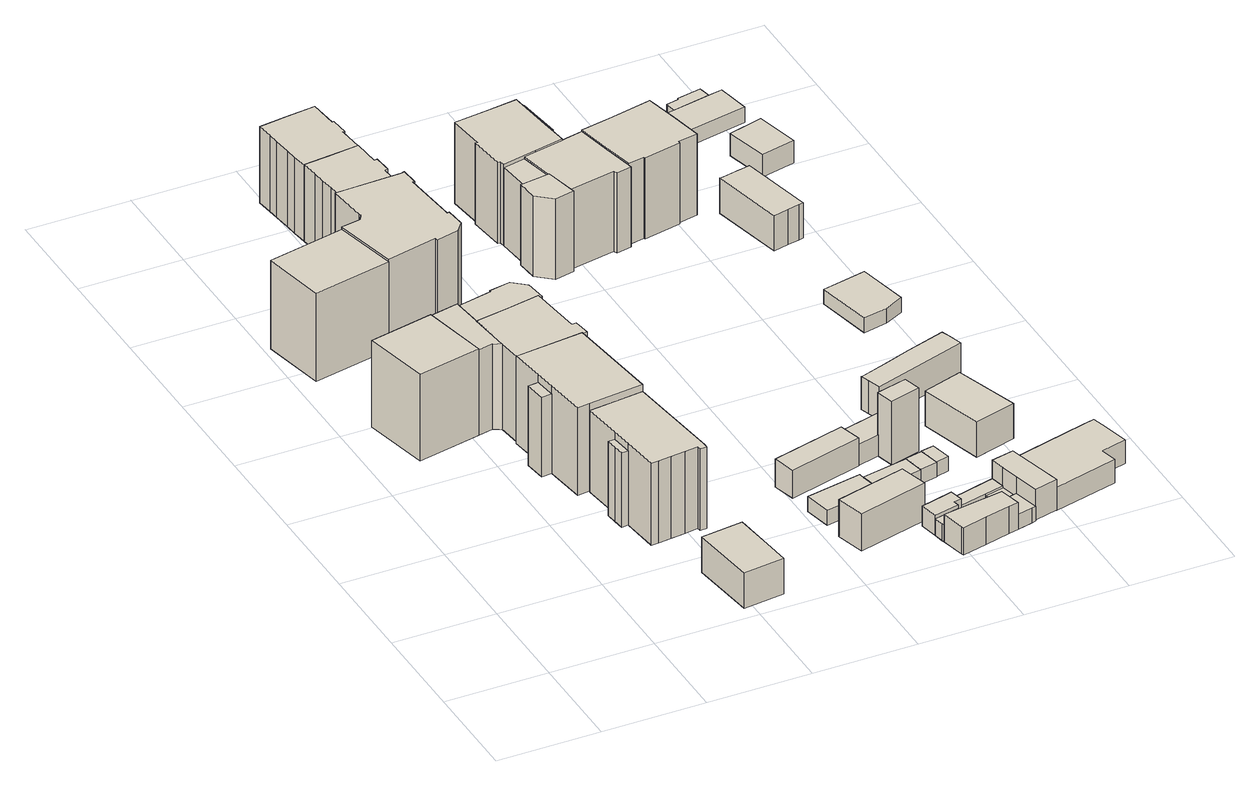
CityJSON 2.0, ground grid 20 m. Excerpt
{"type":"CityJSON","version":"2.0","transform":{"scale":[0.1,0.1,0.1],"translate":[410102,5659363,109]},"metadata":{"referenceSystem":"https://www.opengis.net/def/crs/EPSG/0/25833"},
"CityObjects":{
"building1":{"type":"Building","attributes":{"Dachtyp_tdc":"tdcGableRoof","Gemeindeschluessel":14612000,"Dachneigung":31.96,"QualitaetDacherkennung":78,"Geometrietyp2DReferenz":"3000","measuredHeight":19.72,"function":"31001_9998","roofType":"3100"},"geometry":[{"type":"Solid","lod":"1","boundaries":[[[[0,1,2,3]],[[4,5,6,7]],[[3,5,4,0]],[[2,6,5,3]],[[1,7,6,2]],[[0,4,7,1]]]]}]},
"building2":{"type":"Building","attributes":{"Dachtyp_tdc":"tdcGableRoof","Gemeindeschluessel":14612000,"Dachneigung":31.16,"QualitaetDacherkennung":70,"Geometrietyp2DReferenz":"3000","measuredHeight":20.08,"function":"31001_9998","roofType":"3100"},"geometry":[{"type":"Solid","lod":"1","boundaries":[[[[8,9,10,11]],[[12,13,14,15]],[[11,13,12,8]],[[10,14,13,11]],[[9,15,14,10]],[[8,12,15,9]]]]}]},
"building3":{"type":"Building","attributes":{"Dachtyp_tdc":"tdcGableRoof","Gemeindeschluessel":14612000,"Dachneigung":54.57,"QualitaetDacherkennung":56,"Geometrietyp2DReferenz":"3000","measuredHeight":10.15,"function":"31001_9998","roofType":"3100"},"geometry":[{"type":"Solid","lod":"1","boundaries":[[[[16,17,18,19]],[[20,21,22,23]],[[19,21,20,16]],[[18,22,21,19]],[[17,23,22,18]],[[16,20,23,17]]]]}]},
"building4":{"type":"Building","attributes":{"Gemeindeschluessel":14612000,"Geometrietyp2DReferenz":"3000","function":"31001_9998","roofType":"9999"},"children":["building4-1","building4-2"]},
"building4-1":{"type":"BuildingPart","attributes":{"Dachtyp_tdc":"tdcPolyFlatRoof","Dachneigung":23.69,"QualitaetDacherkennung":35,"Geometrietyp2DReferenz":"3000","measuredHeight":15.41,"roofType":"2100"},"parents":["building4"],"geometry":[{"type":"Solid","lod":"1","boundaries":[[[[24,25,26,27,28]],[[29,30,31,32,33]],[[28,30,29,24]],[[27,31,30,28]],[[26,32,31,27]],[[25,33,32,26]],[[24,29,33,25]]]]}]},
"building4-2":{"type":"BuildingPart","attributes":{"Dachtyp_tdc":"tdcHipAndGableRoof","Dachneigung":35.4,"QualitaetDacherkennung":74,"Geometrietyp2DReferenz":"3000","measuredHeight":19,"roofType":"5000"},"parents":["building4"],"geometry":[{"type":"Solid","lod":"1","boundaries":[[[[34,35,36,37,38,39,40,41,42,43,44,45,46]],[[30,47,48,49,50,51,52,53,54,55,56,57,31]],[[46,47,30,34]],[[45,48,47,46]],[[44,49,48,45]],[[43,50,49,44]],[[42,51,50,43]],[[41,52,51,42]],[[40,53,52,41]],[[39,54,53,40]],[[38,55,54,39]],[[37,56,55,38]],[[36,57,56,37]],[[35,31,57,36]],[[34,30,31,35]]]]}]},
"building5":{"type":"Building","attributes":{"Gemeindeschluessel":14612000,"Geometrietyp2DReferenz":"3000","function":"31001_9998","roofType":"9999"},"children":["building5-1","building5-2"]},
"building5-1":{"type":"BuildingPart","attributes":{"Dachtyp_tdc":"tdcFreeFormRoof","Dachneigung":28.5,"QualitaetDacherkennung":61,"Geometrietyp2DReferenz":"3000","measuredHeight":19.66,"roofType":"5000"},"parents":["building5"],"geometry":[{"type":"Solid","lod":"1","boundaries":[[[[58,59,60,61,62,63,64,65]],[[66,67,68,69,70,71,72,73]],[[65,67,66,58]],[[64,68,67,65]],[[63,69,68,64]],[[62,70,69,63]],[[61,71,70,62]],[[60,72,71,61]],[[59,73,72,60]],[[58,66,73,59]]]]}]},
"building5-2":{"type":"BuildingPart","attributes":{"Dachtyp_tdc":"tdcPolyFlatRoof","Dachneigung":28.06,"QualitaetDacherkennung":60,"Geometrietyp2DReferenz":"3000","measuredHeight":16.84,"roofType":"2100"},"parents":["building5"],"geometry":[{"type":"Solid","lod":"1","boundaries":[[[[74,75,76,77]],[[78,70,69,79]],[[77,70,78,74]],[[76,69,70,77]],[[75,79,69,76]],[[74,78,79,75]]]]}]},
"building6":{"type":"Building","attributes":{"Gemeindeschluessel":14612000,"Geometrietyp2DReferenz":"3000","function":"31001_9998","roofType":"9999"},"children":["building6-1","building6-2","building6-3"]},
"building6-1":{"type":"BuildingPart","attributes":{"Dachtyp_tdc":"tdcGableRoof","Dachneigung":29.93,"QualitaetDacherkennung":59,"Geometrietyp2DReferenz":"3000","measuredHeight":19.62,"roofType":"3100"},"parents":["building6"],"geometry":[{"type":"Solid","lod":"1","boundaries":[[[[80,81,82,83,84,85,86,87,88,89]],[[90,91,92,93,94,95,96,97,98,99]],[[89,91,90,80]],[[88,92,91,89]],[[87,93,92,88]],[[86,94,93,87]],[[85,95,94,86]],[[84,96,95,85]],[[83,97,96,84]],[[82,98,97,83]],[[81,99,98,82]],[[80,90,99,81]]]]}]},
"building6-2":{"type":"BuildingPart","attributes":{"Dachtyp_tdc":"tdcGableRoof","Dachneigung":30.88,"QualitaetDacherkennung":73,"Geometrietyp2DReferenz":"3000","measuredHeight":19.7,"roofType":"3100"},"parents":["building6"],"geometry":[{"type":"Solid","lod":"1","boundaries":[[[[100,101,81,102,103,104,105]],[[4,106,7,107,108,99,109]],[[105,106,4,100]],[[104,7,106,105]],[[103,107,7,104]],[[102,108,107,103]],[[81,99,108,102]],[[101,109,99,81]],[[100,4,109,101]]]]}]},
"building6-3":{"type":"BuildingPart","attributes":{"Dachtyp_tdc":"tdcFreeFormRoof","Dachneigung":30.15,"QualitaetDacherkennung":40,"Geometrietyp2DReferenz":"3000","measuredHeight":18.5,"roofType":"5000"},"parents":["building6"],"geometry":[{"type":"Solid","lod":"1","boundaries":[[[[110,111,112,113,114,115,116]],[[117,118,119,120,121,90,107]],[[116,118,117,110]],[[115,119,118,116]],[[114,120,119,115]],[[113,121,120,114]],[[112,90,121,113]],[[111,107,90,112]],[[110,117,107,111]]]]}]},
"building7":{"type":"Building","attributes":{"Dachtyp_tdc":"tdcFreeFormRoof","Gemeindeschluessel":14612000,"Dachneigung":32.37,"QualitaetDacherkennung":44,"Geometrietyp2DReferenz":"3000","measuredHeight":20.97,"function":"31001_9998","roofType":"5000"},"geometry":[{"type":"Solid","lod":"1","boundaries":[[[[122,123,124,125,126,127,128,129,130,131,132,133,134,135,136,137,138]],[[13,139,140,141,142,143,144,145,146,147,148,149,150,151,152,153,14]],[[138,139,13,122]],[[137,140,139,138]],[[136,141,140,137]],[[135,142,141,136]],[[134,143,142,135]],[[133,144,143,134]],[[132,145,144,133]],[[131,146,145,132]],[[130,147,146,131]],[[129,148,147,130]],[[128,149,148,129]],[[127,150,149,128]],[[126,151,150,127]],[[125,152,151,126]],[[124,153,152,125]],[[123,14,153,124]],[[122,13,14,123]]]]}]},
"building8":{"type":"Building","attributes":{"Dachtyp_tdc":"tdcGableRoof","Gemeindeschluessel":14612000,"Dachneigung":39.33,"QualitaetDacherkennung":70,"Geometrietyp2DReferenz":"3000","measuredHeight":18.23,"function":"31001_9998","roofType":"3100"},"geometry":[{"type":"Solid","lod":"1","boundaries":[[[[154,155,156,157,158,159,160,161,162,163,164,165,166,167]],[[168,169,170,171,172,173,174,175,176,177,178,179,180,181]],[[167,169,168,154]],[[166,170,169,167]],[[165,171,170,166]],[[164,172,171,165]],[[163,173,172,164]],[[162,174,173,163]],[[161,175,174,162]],[[160,176,175,161]],[[159,177,176,160]],[[158,178,177,159]],[[157,179,178,158]],[[156,180,179,157]],[[155,181,180,156]],[[154,168,181,155]]]]}]},
"building9":{"type":"Building","attributes":{"Dachtyp_tdc":"tdcGableRoof","Gemeindeschluessel":14612000,"Dachneigung":40.35,"QualitaetDacherkennung":73,"Geometrietyp2DReferenz":"3000","measuredHeight":18.26,"function":"31001_9998","roofType":"3100"},"geometry":[{"type":"Solid","lod":"1","boundaries":[[[[182,183,184,185,186,187,188,189,190,191,192,193,194,195]],[[196,197,198,180,199,178,200,201,202,203,204,205,206,207]],[[195,197,196,182]],[[194,198,197,195]],[[193,180,198,194]],[[192,199,180,193]],[[191,178,199,192]],[[190,200,178,191]],[[189,201,200,190]],[[188,202,201,189]],[[187,203,202,188]],[[186,204,203,187]],[[185,205,204,186]],[[184,206,205,185]],[[183,207,206,184]],[[182,196,207,183]]]]}]},
"building10":{"type":"Building","attributes":{"Gemeindeschluessel":14612000,"Dachorientierung":0,"MittlereTraufHoehe":113.24,"ObjektHoehe":3,"BodenHoehe":110.24,"Geometrietyp2DReferenz":"3000","BezugspunktDach":"2000","AbsoluteHoehe":113.24,"Dachflaeche":60.56,"measuredHeight":3,"function":"31001_9998","storeysAboveGround":1},"geometry":[{"type":"Solid","lod":"1","boundaries":[[[[208,209,210,211,212]],[[213,214,215,216,217]],[[212,214,213,208]],[[211,215,214,212]],[[210,216,215,211]],[[209,217,216,210]],[[208,213,217,209]]]]}]},
"building11":{"type":"Building","attributes":{"Dachtyp_tdc":"tdcGableRoof","Gemeindeschluessel":14612000,"Dachneigung":49.38,"QualitaetDacherkennung":56,"Geometrietyp2DReferenz":"3000","measuredHeight":9.15,"function":"31001_9998","roofType":"3100"},"geometry":[{"type":"Solid","lod":"1","boundaries":[[[[218,219,220,221]],[[222,223,224,225]],[[221,223,222,218]],[[220,224,223,221]],[[219,225,224,220]],[[218,222,225,219]]]]}]},
"building12":{"type":"Building","attributes":{"Dachtyp_tdc":"tdcGableRoof","Gemeindeschluessel":14612000,"Dachneigung":54.38,"QualitaetDacherkennung":69,"Geometrietyp2DReferenz":"3000","measuredHeight":7.42,"function":"31001_9998","roofType":"3100"},"geometry":[{"type":"Solid","lod":"1","boundaries":[[[[226,227,228,229]],[[230,231,232,233]],[[229,231,230,226]],[[228,232,231,229]],[[227,233,232,228]],[[226,230,233,227]]]]}]},
"building13":{"type":"Building","attributes":{"Dachtyp_tdc":"tdcFreeFormRoof","Gemeindeschluessel":14612000,"Dachneigung":61.9,"QualitaetDacherkennung":4,"Geometrietyp2DReferenz":"3000","measuredHeight":4.63,"function":"31001_9998","roofType":"5000"},"geometry":[{"type":"Solid","lod":"1","boundaries":[[[[234,235,236,237,238]],[[239,240,241,242,243]],[[238,240,239,234]],[[237,241,240,238]],[[236,242,241,237]],[[235,243,242,236]],[[234,239,243,235]]]]}]},
"building14":{"type":"Building","attributes":{"Dachtyp_tdc":"tdcFreeFormRoof","Gemeindeschluessel":14612000,"Dachneigung":57.65,"QualitaetDacherkennung":21,"Geometrietyp2DReferenz":"3000","measuredHeight":5.54,"function":"31001_9998","roofType":"5000"},"geometry":[{"type":"Solid","lod":"1","boundaries":[[[[244,245,246,247,248,249]],[[250,251,252,240,239,253]],[[249,251,250,244]],[[248,252,251,249]],[[247,240,252,248]],[[246,239,240,247]],[[245,253,239,246]],[[244,250,253,245]]]]}]},
"building15":{"type":"Building","attributes":{"Gemeindeschluessel":14612000,"Dachorientierung":0,"MittlereTraufHoehe":113.4,"ObjektHoehe":3,"BodenHoehe":110.4,"Geometrietyp2DReferenz":"3000","BezugspunktDach":"2000","AbsoluteHoehe":113.4,"Dachflaeche":37.31,"measuredHeight":3,"function":"31001_9998","storeysAboveGround":1},"geometry":[{"type":"Solid","lod":"1","boundaries":[[[[254,255,256,257]],[[258,259,260,261]],[[257,259,258,254]],[[256,260,259,257]],[[255,261,260,256]],[[254,258,261,255]]]]}]},
"building16":{"type":"Building","attributes":{"Dachtyp_tdc":"tdcFreeFormRoof","Gemeindeschluessel":14612000,"Dachneigung":45.99,"QualitaetDacherkennung":70,"Geometrietyp2DReferenz":"3000","measuredHeight":6.88,"function":"31001_9998","roofType":"5000"},"geometry":[{"type":"Solid","lod":"1","boundaries":[[[[262,263,264,265,266,267,268,269,270]],[[242,241,271,272,273,274,275,276,277]],[[270,241,242,262]],[[269,271,241,270]],[[268,272,271,269]],[[267,273,272,268]],[[266,274,273,267]],[[265,275,274,266]],[[264,276,275,265]],[[263,277,276,264]],[[262,242,277,263]]]]}]},
"building17":{"type":"Building","attributes":{"Dachtyp_tdc":"tdcGableRoof","Gemeindeschluessel":14612000,"Dachneigung":53.98,"QualitaetDacherkennung":61,"Geometrietyp2DReferenz":"3000","measuredHeight":6.6,"function":"31001_9998","roofType":"3100"},"geometry":[{"type":"Solid","lod":"1","boundaries":[[[[278,279,280,281,282,283,284]],[[285,286,287,288,289,290,291]],[[284,286,285,278]],[[283,287,286,284]],[[282,288,287,283]],[[281,289,288,282]],[[280,290,289,281]],[[279,291,290,280]],[[278,285,291,279]]]]}]},
"building18":{"type":"Building","attributes":{"Gemeindeschluessel":14612000,"Dachneigung":90,"Dachorientierung":0,"MittlereTraufHoehe":113.51,"QualitaetDacherkennung":23,"ObjektHoehe":3,"BodenHoehe":110.51,"Geometrietyp2DReferenz":"3000","AbsoluteHoehe":113.51,"Dachflaeche":14.36,"measuredHeight":3,"function":"31001_9998","roofType":"1000","storeysAboveGround":1},"geometry":[{"type":"Solid","lod":"1","boundaries":[[[[292,293,294,295]],[[296,297,298,299]],[[295,297,296,292]],[[294,298,297,295]],[[293,299,298,294]],[[292,296,299,293]]]]}]},
"building19":{"type":"Building","attributes":{"Dachtyp_tdc":"tdcPolyFlatRoof","Gemeindeschluessel":14612000,"Dachneigung":15.49,"QualitaetDacherkennung":54,"Geometrietyp2DReferenz":"3000","measuredHeight":3.14,"function":"31001_9998","roofType":"2100"},"geometry":[{"type":"Solid","lod":"1","boundaries":[[[[300,301,302,303,304]],[[305,306,307,308,309]],[[304,306,305,300]],[[303,307,306,304]],[[302,308,307,303]],[[301,309,308,302]],[[300,305,309,301]]]]}]},
"building20":{"type":"Building","attributes":{"Gemeindeschluessel":14612000,"Dachneigung":48.36,"Dachorientierung":74.91,"MittlereTraufHoehe":122.66,"QualitaetDacherkennung":20,"ObjektHoehe":13.72,"BodenHoehe":110.52,"Geometrietyp2DReferenz":"3000","AbsoluteHoehe":124.25,"Dachflaeche":29.1,"measuredHeight":13.72,"function":"31001_9998","roofType":"3100","storeysAboveGround":5},"geometry":[{"type":"Solid","lod":"1","boundaries":[[[[310,311,312,313]],[[314,315,316,287]],[[313,315,314,310]],[[312,316,315,313]],[[311,287,316,312]],[[310,314,287,311]]]]}]},
"building21":{"type":"Building","attributes":{"Gemeindeschluessel":14612000,"Dachneigung":90,"Dachorientierung":0,"MittlereTraufHoehe":113.59,"QualitaetDacherkennung":12,"ObjektHoehe":3,"BodenHoehe":110.59,"Geometrietyp2DReferenz":"3000","AbsoluteHoehe":113.59,"Dachflaeche":10.56,"measuredHeight":3,"function":"31001_9998","roofType":"1000","storeysAboveGround":1},"geometry":[{"type":"Solid","lod":"1","boundaries":[[[[317,318,319,320]],[[321,322,323,324]],[[320,322,321,317]],[[319,323,322,320]],[[318,324,323,319]],[[317,321,324,318]]]]}]},
"building22":{"type":"Building","attributes":{"Dachtyp_tdc":"tdcPolyFlatRoof","Gemeindeschluessel":14612000,"Dachneigung":7.36,"QualitaetDacherkennung":58,"Geometrietyp2DReferenz":"3000","measuredHeight":3.3,"function":"31001_9998","roofType":"2100"},"geometry":[{"type":"Solid","lod":"1","boundaries":[[[[325,326,327,328,329,330,331]],[[332,333,334,335,336,337,338]],[[331,333,332,325]],[[330,334,333,331]],[[329,335,334,330]],[[328,336,335,329]],[[327,337,336,328]],[[326,338,337,327]],[[325,332,338,326]]]]}]},
"building23":{"type":"Building","attributes":{"Dachtyp_tdc":"tdcPolyFlatRoof","Gemeindeschluessel":14612000,"Dachneigung":0,"QualitaetDacherkennung":63,"Geometrietyp2DReferenz":"3000","measuredHeight":2.36,"function":"31001_9998","roofType":"1000"},"geometry":[{"type":"Solid","lod":"1","boundaries":[[[[339,340,341,342]],[[309,308,336,335]],[[342,308,309,339]],[[341,336,308,342]],[[340,335,336,341]],[[339,309,335,340]]]]}]},
"building24":{"type":"Building","attributes":{"Gemeindeschluessel":14612000,"Geometrietyp2DReferenz":"3000","function":"31001_9998","roofType":"9999"},"children":["building24-1","building24-2","building24-3","building24-4","building24-5"]},
"building24-1":{"type":"BuildingPart","attributes":{"Dachtyp_tdc":"tdcFreeFormRoof","Dachneigung":10.2,"QualitaetDacherkennung":37,"Geometrietyp2DReferenz":"3000","measuredHeight":17.2,"roofType":"5000"},"parents":["building24"],"geometry":[{"type":"Solid","lod":"1","boundaries":[[[[343,344,345,346,347,348,349]],[[350,351,352,353,354,355,356]],[[349,351,350,343]],[[348,352,351,349]],[[347,353,352,348]],[[346,354,353,347]],[[345,355,354,346]],[[344,356,355,345]],[[343,350,356,344]]]]}]},
"building24-2":{"type":"BuildingPart","attributes":{"Dachtyp_tdc":"tdcGableRoof","Dachneigung":33.97,"QualitaetDacherkennung":61,"Geometrietyp2DReferenz":"3000","measuredHeight":19.11,"roofType":"3100"},"parents":["building24"],"geometry":[{"type":"Solid","lod":"1","boundaries":[[[[357,358,359,360,361,362,363,364,365,366,367]],[[368,369,370,371,372,373,374,375,376,377,378]],[[367,369,368,357]],[[366,370,369,367]],[[365,371,370,366]],[[364,372,371,365]],[[363,373,372,364]],[[362,374,373,363]],[[361,375,374,362]],[[360,376,375,361]],[[359,377,376,360]],[[358,378,377,359]],[[357,368,378,358]]]]}]},
"building24-3":{"type":"BuildingPart","attributes":{"Dachtyp_tdc":"tdcPolyFlatRoof","Dachneigung":34.9,"QualitaetDacherkennung":72,"Geometrietyp2DReferenz":"3000","measuredHeight":17.73,"roofType":"2100"},"parents":["building24"],"geometry":[{"type":"Solid","lod":"1","boundaries":[[[[379,380,381,382]],[[355,370,383,356]],[[382,370,355,379]],[[381,383,370,382]],[[380,356,383,381]],[[379,355,356,380]]]]}]},
"building24-4":{"type":"BuildingPart","attributes":{"Dachtyp_tdc":"tdcGableRoof","Dachneigung":36.53,"QualitaetDacherkennung":52,"Geometrietyp2DReferenz":"3000","measuredHeight":18.97,"roofType":"3100"},"parents":["building24"],"geometry":[{"type":"Solid","lod":"1","boundaries":[[[[384,385,386,387,388,389,390,391,392,393]],[[394,395,350,396,383,368,397,398,399,400]],[[393,395,394,384]],[[392,350,395,393]],[[391,396,350,392]],[[390,383,396,391]],[[389,368,383,390]],[[388,397,368,389]],[[387,398,397,388]],[[386,399,398,387]],[[385,400,399,386]],[[384,394,400,385]]]]}]},
"building24-5":{"type":"BuildingPart","attributes":{"Dachtyp_tdc":"tdcPolyFlatRoof","Dachneigung":32.74,"QualitaetDacherkennung":48,"Geometrietyp2DReferenz":"3000","measuredHeight":15.38,"roofType":"2100"},"parents":["building24"],"geometry":[{"type":"Solid","lod":"1","boundaries":[[[[401,402,403,404]],[[405,378,377,406]],[[404,378,405,401]],[[403,377,378,404]],[[402,406,377,403]],[[401,405,406,402]]]]}]},
"building25":{"type":"Building","attributes":{"Dachtyp_tdc":"tdcPolyFlatRoof","Gemeindeschluessel":14612000,"Dachneigung":37.82,"QualitaetDacherkennung":83,"Geometrietyp2DReferenz":"3000","measuredHeight":8.14,"function":"31001_9998","roofType":"2100"},"geometry":[{"type":"Solid","lod":"1","boundaries":[[[[407,408,409,410,411,412]],[[413,414,415,416,417,418]],[[412,414,413,407]],[[411,415,414,412]],[[410,416,415,411]],[[409,417,416,410]],[[408,418,417,409]],[[407,413,418,408]]]]}]},
"building26":{"type":"Building","attributes":{"Dachtyp_tdc":"tdcGableRoof","Gemeindeschluessel":14612000,"Dachneigung":33.53,"QualitaetDacherkennung":71,"Geometrietyp2DReferenz":"3000","measuredHeight":8.65,"function":"31001_9998","roofType":"3100"},"geometry":[{"type":"Solid","lod":"1","boundaries":[[[[419,420,421,422]],[[423,424,425,426]],[[422,424,423,419]],[[421,425,424,422]],[[420,426,425,421]],[[419,423,426,420]]]]}]},
"building27":{"type":"Building","attributes":{"Dachtyp_tdc":"tdcGableRoof","Gemeindeschluessel":14612000,"Dachneigung":47.64,"QualitaetDacherkennung":79,"Geometrietyp2DReferenz":"3000","measuredHeight":8.18,"function":"31001_9998","roofType":"3100"},"geometry":[{"type":"Solid","lod":"1","boundaries":[[[[427,428,429,430,431,432,433,434,435]],[[436,437,438,439,440,441,442,443,444]],[[435,437,436,427]],[[434,438,437,435]],[[433,439,438,434]],[[432,440,439,433]],[[431,441,440,432]],[[430,442,441,431]],[[429,443,442,430]],[[428,444,443,429]],[[427,436,444,428]]]]}]},
"building28":{"type":"Building","attributes":{"Dachtyp_tdc":"tdcPolyFlatRoof","Gemeindeschluessel":14612000,"Dachneigung":7.97,"QualitaetDacherkennung":55,"Geometrietyp2DReferenz":"3000","measuredHeight":5.58,"function":"31001_2000","roofType":"2100"},"geometry":[{"type":"Solid","lod":"1","boundaries":[[[[445,446,447,448,449,450,451,452]],[[453,454,455,456,457,458,459,460]],[[452,454,453,445]],[[451,455,454,452]],[[450,456,455,451]],[[449,457,456,450]],[[448,458,457,449]],[[447,459,458,448]],[[446,460,459,447]],[[445,453,460,446]]]]}]},
"building29":{"type":"Building","attributes":{"Gemeindeschluessel":14612000,"Geometrietyp2DReferenz":"3000","function":"31001_9998","roofType":"9999"},"children":["building29-1","building29-2"]},
"building29-1":{"type":"BuildingPart","attributes":{"Dachtyp_tdc":"tdcPolyFlatRoof","Dachneigung":29.44,"QualitaetDacherkennung":50,"Geometrietyp2DReferenz":"3000","measuredHeight":15.13,"roofType":"2100"},"parents":["building29"],"geometry":[{"type":"Solid","lod":"1","boundaries":[[[[461,462,463,464]],[[465,466,467,468]],[[464,466,465,461]],[[463,467,466,464]],[[462,468,467,463]],[[461,465,468,462]]]]}]},
"building29-2":{"type":"BuildingPart","attributes":{"Dachtyp_tdc":"tdcGableRoof","Dachneigung":34.84,"QualitaetDacherkennung":63,"Geometrietyp2DReferenz":"3000","measuredHeight":18.97,"roofType":"3100"},"parents":["building29"],"geometry":[{"type":"Solid","lod":"1","boundaries":[[[[469,470,471,472,473,474,475,476,477,478,479]],[[480,481,482,483,484,485,465,468,486,487,488]],[[479,481,480,469]],[[478,482,481,479]],[[477,483,482,478]],[[476,484,483,477]],[[475,485,484,476]],[[474,465,485,475]],[[473,468,465,474]],[[472,486,468,473]],[[471,487,486,472]],[[470,488,487,471]],[[469,480,488,470]]]]}]},
"building30":{"type":"Building","attributes":{"Dachtyp_tdc":"tdcPolyFlatRoof","Gemeindeschluessel":14612000,"Dachneigung":0,"QualitaetDacherkennung":0,"Geometrietyp2DReferenz":"3000","BezugspunktDach":"2000","measuredHeight":3,"function":"31001_9998"},"geometry":[{"type":"Solid","lod":"1","boundaries":[[[[489,490,491,492,493]],[[494,495,496,497,498]],[[493,495,494,489]],[[492,496,495,493]],[[491,497,496,492]],[[490,498,497,491]],[[489,494,498,490]]]]}]},
"building31":{"type":"Building","attributes":{"Dachtyp_tdc":"tdcGableRoof","Gemeindeschluessel":14612000,"Dachneigung":51.27,"QualitaetDacherkennung":88,"Geometrietyp2DReferenz":"3000","measuredHeight":9.29,"function":"31001_9998","roofType":"3100"},"geometry":[{"type":"Solid","lod":"1","boundaries":[[[[499,500,501,502,503,504,505,506,507,508]],[[509,510,511,512,513,514,515,516,517,518]],[[508,510,509,499]],[[507,511,510,508]],[[506,512,511,507]],[[505,513,512,506]],[[504,514,513,505]],[[503,515,514,504]],[[502,516,515,503]],[[501,517,516,502]],[[500,518,517,501]],[[499,509,518,500]]]]}]},
"building32":{"type":"Building","attributes":{"Gemeindeschluessel":14612000,"Geometrietyp2DReferenz":"3000","function":"31001_9998","roofType":"9999"},"children":["building32-1","building32-2"]},
"building32-1":{"type":"BuildingPart","attributes":{"Dachtyp_tdc":"tdcPolyFlatRoof","Dachneigung":0,"QualitaetDacherkennung":84,"Geometrietyp2DReferenz":"3000","measuredHeight":3.22,"roofType":"1000"},"parents":["building32"],"geometry":[{"type":"Solid","lod":"1","boundaries":[[[[519,520,521,522,523,524]],[[525,526,527,528,529,530]],[[524,526,525,519]],[[523,527,526,524]],[[522,528,527,523]],[[521,529,528,522]],[[520,530,529,521]],[[519,525,530,520]]]]}]},
"building32-2":{"type":"BuildingPart","attributes":{"Dachtyp_tdc":"tdcPolyFlatRoof","Dachneigung":3.1,"QualitaetDacherkennung":74,"Geometrietyp2DReferenz":"3000","measuredHeight":3.16,"roofType":"2100"},"parents":["building32"],"geometry":[{"type":"Solid","lod":"1","boundaries":[[[[531,532,533,534,535,536]],[[537,538,539,540,529,528]],[[536,538,537,531]],[[535,539,538,536]],[[534,540,539,535]],[[533,529,540,534]],[[532,528,529,533]],[[531,537,528,532]]]]}]},
"building33":{"type":"Building","attributes":{"Dachtyp_tdc":"tdcGableRoof","Gemeindeschluessel":14612000,"Dachneigung":48.39,"QualitaetDacherkennung":89,"Geometrietyp2DReferenz":"3000","measuredHeight":6.56,"function":"31001_9998","roofType":"3100"},"geometry":[{"type":"Solid","lod":"1","boundaries":[[[[541,542,543,544]],[[545,546,547,548]],[[544,546,545,541]],[[543,547,546,544]],[[542,548,547,543]],[[541,545,548,542]]]]}]}
},
"vertices":[
[208,689,194],[181,818,194],[56,792,194],[84,663,194],[208,689,17],[84,663,17],[56,792,17],[181,818,17],
[10,1085,195],[35,961,195],[188,992,195],[160,1116,195],[10,1085,14],[160,1116,14],[188,992,14],[35,961,14],
[380,20,88],[460,30,88],[445,160,88],[364,150,88],[380,20,15],[364,150,15],[445,160,15],[460,30,15],
[299,378,165],[302,356,165],[304,336,165],[317,337,165],[312,379,165],[299,378,13],[312,379,13],[317,337,13],[304,336,13],[302,356,13],
[312,379,180],[317,337,180],[325,265,180],[340,266,180],[365,269,180],[393,272,180],[418,275,180],[419,268,180],[432,269,180],[432,277,180],[409,468,180],[354,462,180],[303,456,180],[303,456,13],[354,462,13],[409,468,13],[432,277,13],[432,269,13],[419,268,13],[418,275,13],[393,272,13],[365,269,13],[340,266,13],[325,265,13],
[409,468,194],[387,655,194],[257,641,194],[255,641,194],[264,574,194],[269,532,194],[279,453,194],[303,456,194],[409,468,15],[303,456,15],[279,453,15],[269,532,15],[264,574,15],[255,641,15],[257,641,15],[387,655,15],
[244,572,178],[249,530,178],[269,532,178],[264,574,178],[244,572,15],[249,530,15],
[243,769,192],[252,687,192],[257,641,192],[323,648,192],[387,655,192],[397,656,192],[393,689,192],[384,688,192],[372,792,192],[308,780,192],[243,769,17],[308,780,17],[372,792,17],[384,688,17],[393,689,17],[397,656,17],[387,655,17],[323,648,17],[257,641,17],[252,687,17],
[208,689,192],[237,695,192],[244,763,192],[237,830,192],[181,818,192],[195,753,192],[195,753,17],[237,830,17],[244,763,17],[237,695,17],
[308,845,187],[237,830,187],[243,769,187],[380,793,187],[375,834,187],[349,856,187],[308,848,187],[308,845,17],[308,848,17],[349,856,17],[375,834,17],[380,793,17],
[160,1116,200],[188,992,200],[287,1014,200],[288,1008,200],[332,1018,200],[347,1036,200],[343,1075,200],[339,1074,200],[328,1184,200],[332,1184,200],[329,1219,200],[324,1217,200],[219,1214,200],[196,1213,200],[203,1136,200],[205,1134,200],[198,1122,200],[198,1122,14],[205,1134,14],[203,1136,14],[196,1213,14],[219,1214,14],[324,1217,14],[329,1219,14],[332,1184,14],[328,1184,14],[339,1074,14],[343,1075,14],[347,1036,14],[332,1018,14],[288,1008,14],[287,1014,14],
[322,1308,174],[316,1307,174],[312,1360,174],[255,1353,174],[204,1348,174],[208,1314,174],[210,1290,174],[213,1264,174],[216,1241,174],[219,1214,174],[268,1216,174],[324,1217,174],[319,1272,174],[325,1273,174],[322,1308,17],[325,1273,17],[319,1272,17],[324,1217,17],[268,1216,17],[219,1214,17],[216,1241,17],[213,1264,17],[210,1290,17],[208,1314,17],[204,1348,17],[255,1353,17],[312,1360,17],[316,1307,17],
[308,1445,173],[304,1444,173],[299,1500,173],[240,1493,173],[188,1486,173],[192,1454,173],[194,1433,173],[198,1399,173],[200,1376,173],[204,1348,173],[254,1353,173],[312,1360,173],[307,1409,173],[311,1409,173],[308,1445,17],[311,1409,17],[307,1409,17],[254,1353,17],[200,1376,17],[198,1399,17],[194,1433,17],[192,1454,17],[188,1486,17],[240,1493,17],[299,1500,17],[304,1444,17],
[609,241,42],[620,188,42],[728,208,42],[720,250,42],[718,262,42],[609,241,12],[718,262,12],[720,250,12],[728,208,12],[620,188,12],
[622,147,89],[637,91,89],[775,127,89],[760,183,89],[622,147,13],[760,183,13],[775,127,13],[637,91,13],
[591,329,71],[603,285,71],[747,323,71],[735,367,71],[591,329,14],[735,367,14],[747,323,14],[603,285,14],
[770,78,47],[774,58,47],[775,54,47],[825,62,47],[819,89,47],[770,78,13],[819,89,13],[825,62,13],[775,54,13],[774,58,13],
[826,129,54],[763,113,54],[770,78,54],[819,89,54],[817,100,54],[832,103,54],[826,129,13],[832,103,13],[817,100,13],[763,113,13],
[720,250,44],[728,208,44],[816,226,44],[808,267,44],[720,250,14],[808,267,14],[816,226,14],[728,208,14],
[775,54,69],[785,7,69],[787,3,69],[836,15,69],[885,27,69],[904,31,69],[903,34,69],[894,73,69],[825,62,69],[894,73,13],[903,34,13],[904,31,13],[885,27,13],[836,15,13],[787,3,13],[785,7,13],
[834,399,58],[733,372,58],[735,367,58],[738,355,58],[747,323,58],[848,350,58],[839,382,58],[834,399,15],[839,382,15],[848,350,15],[747,323,15],[738,355,15],[735,367,15],[733,372,15],
[808,267,45],[816,226,45],[850,233,45],[841,274,45],[808,267,15],[841,274,15],[850,233,15],[816,226,15],
[832,103,41],[884,115,41],[921,124,41],[915,152,41],[826,129,41],[832,103,14],[826,129,14],[915,152,14],[921,124,14],[884,115,14],
[857,316,145],[848,350,145],[789,335,145],[798,300,145],[857,316,15],[798,300,15],[789,335,15],
[841,274,46],[850,233,46],[875,239,46],[866,279,46],[841,274,16],[866,279,16],[875,239,16],[850,233,16],
[904,31,44],[934,38,44],[942,40,44],[930,90,44],[892,81,44],[894,73,44],[903,34,44],[904,31,14],[903,34,14],[894,73,14],[892,81,14],[930,90,14],[942,40,14],[934,38,14],
[884,115,38],[892,81,38],[930,90,38],[921,124,38],
[571,1070,182],[559,1128,182],[508,1121,182],[501,1120,182],[505,1080,182],[535,1055,182],[573,1063,182],[571,1070,17],[573,1063,17],[535,1055,17],[505,1080,17],[501,1120,17],[508,1121,17],[559,1128,17],
[625,1211,183],[618,1265,183],[608,1353,183],[552,1346,183],[484,1338,183],[492,1266,183],[487,1266,183],[495,1196,183],[500,1196,183],[501,1186,183],[569,1200,183],[625,1211,17],[569,1200,17],[501,1186,17],[500,1196,17],[495,1196,17],[487,1266,17],[492,1266,17],[484,1338,17],[552,1346,17],[608,1353,17],[618,1265,17],
[508,1121,177],[559,1128,177],[544,1195,177],[501,1186,177],[544,1195,17],
[664,1080,181],[693,1086,181],[692,1093,181],[679,1154,181],[666,1220,181],[625,1211,181],[544,1195,181],[558,1130,181],[571,1070,181],[661,1087,181],[664,1080,17],[661,1087,17],[558,1130,17],[666,1220,17],[679,1154,17],[692,1093,17],[693,1086,17],
[635,1267,165],[624,1355,165],[608,1353,165],[618,1265,165],[635,1267,17],[624,1355,17],
[930,90,79],[942,40,79],[987,51,79],[959,162,79],[915,152,79],[921,124,79],[930,90,16],[921,124,16],[915,152,16],[959,162,16],[987,51,16],[942,40,16],
[936,254,89],[1017,277,89],[977,402,89],[900,378,89],[936,254,17],[900,378,17],[977,402,17],[1017,277,17],
[831,458,82],[839,432,82],[1023,491,82],[1015,518,82],[1009,534,82],[933,510,82],[879,491,82],[830,475,82],[826,474,82],[831,458,15],[826,474,15],[830,475,15],[879,491,15],[933,510,15],[1009,534,15],[1015,518,15],[1023,491,15],[839,432,15],
[1155,128,63],[1143,178,63],[1135,208,63],[1111,202,63],[959,162,63],[987,51,63],[1113,83,63],[1105,116,63],[1155,128,15],[1105,116,15],[1113,83,15],[987,51,15],[959,162,15],[1111,202,15],[1135,208,15],[1143,178,15],
[724,1231,166],[809,1249,166],[807,1261,166],[721,1244,166],[724,1231,18],[721,1244,18],[807,1261,18],[809,1249,18],
[798,1111,184],[798,1115,184],[836,1122,184],[823,1186,184],[809,1249,184],[724,1231,184],[666,1220,184],[679,1156,184],[692,1093,184],[724,1099,184],[725,1096,184],[798,1111,18],[725,1096,18],[724,1099,18],[692,1093,18],[679,1156,18],[666,1220,18],[823,1186,18],[836,1122,18],[798,1115,18],
[909,785,48],[932,676,48],[979,686,48],[1016,704,48],[995,803,48],[909,785,18],[995,803,18],[1016,704,18],[979,686,18],[932,676,18],
[941,1134,81],[932,1132,81],[916,1129,81],[910,1128,81],[886,1123,81],[879,1122,81],[911,978,81],[941,985,81],[964,990,81],[973,992,81],[941,1134,9],[973,992,9],[964,990,9],[941,985,9],[911,978,9],[879,1122,9],[886,1123,9],[910,1128,9],[916,1129,9],[932,1132,9],
[1037,1346,44],[1025,1410,44],[999,1405,44],[927,1391,44],[853,1378,44],[866,1313,44],[1037,1346,12],[866,1313,12],[853,1378,12],[927,1391,12],[999,1405,12],[1025,1410,12],
[923,1413,43],[927,1391,43],[999,1405,43],[994,1430,43],[947,1421,43],[947,1418,43],[923,1413,12],[947,1418,12],[947,1421,12],[994,1430,12],
[993,1187,56],[1059,1202,56],[1038,1287,56],[972,1269,56],[993,1187,10],[972,1269,10],[1038,1287,10],[1059,1202,10]
]}
